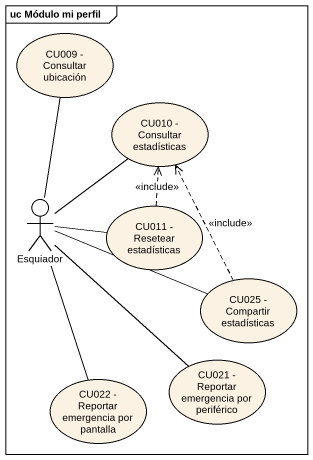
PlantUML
@startuml
mainframe uc Módulo mi perfil
usecase "CU009 - Consultar ubicación" as CU009_Consultar_ubicación
usecase "CU010 - Consultar estadísticas" as CU010_Consultar_estadísticas
actor Esquiador
usecase "CU011 - Resetear estadísticas" as CU011_Resetear_estadísticas
usecase "CU025 - Compartir estadísticas" as CU025_Compartir_estadísticas
usecase "CU021 - Reportar emergencia por periférico" as CU021_Reportar_emergencia
usecase "CU022 - Reportar emergencia por pantalla" as CU022_Reportar_emergencia
Esquiador -up- CU009_Consultar_ubicación
Esquiador -up- CU010_Consultar_estadísticas
Esquiador -right- CU011_Resetear_estadísticas
Esquiador -right- CU025_Compartir_estadísticas
Esquiador -- CU021_Reportar_emergencia
Esquiador -- CU022_Reportar_emergencia
CU011_Resetear_estadísticas .up.> CU010_Consultar_estadísticas : <<include>>
CU025_Compartir_estadísticas .up.> CU010_Consultar_estadísticas : <<include>>
@enduml
